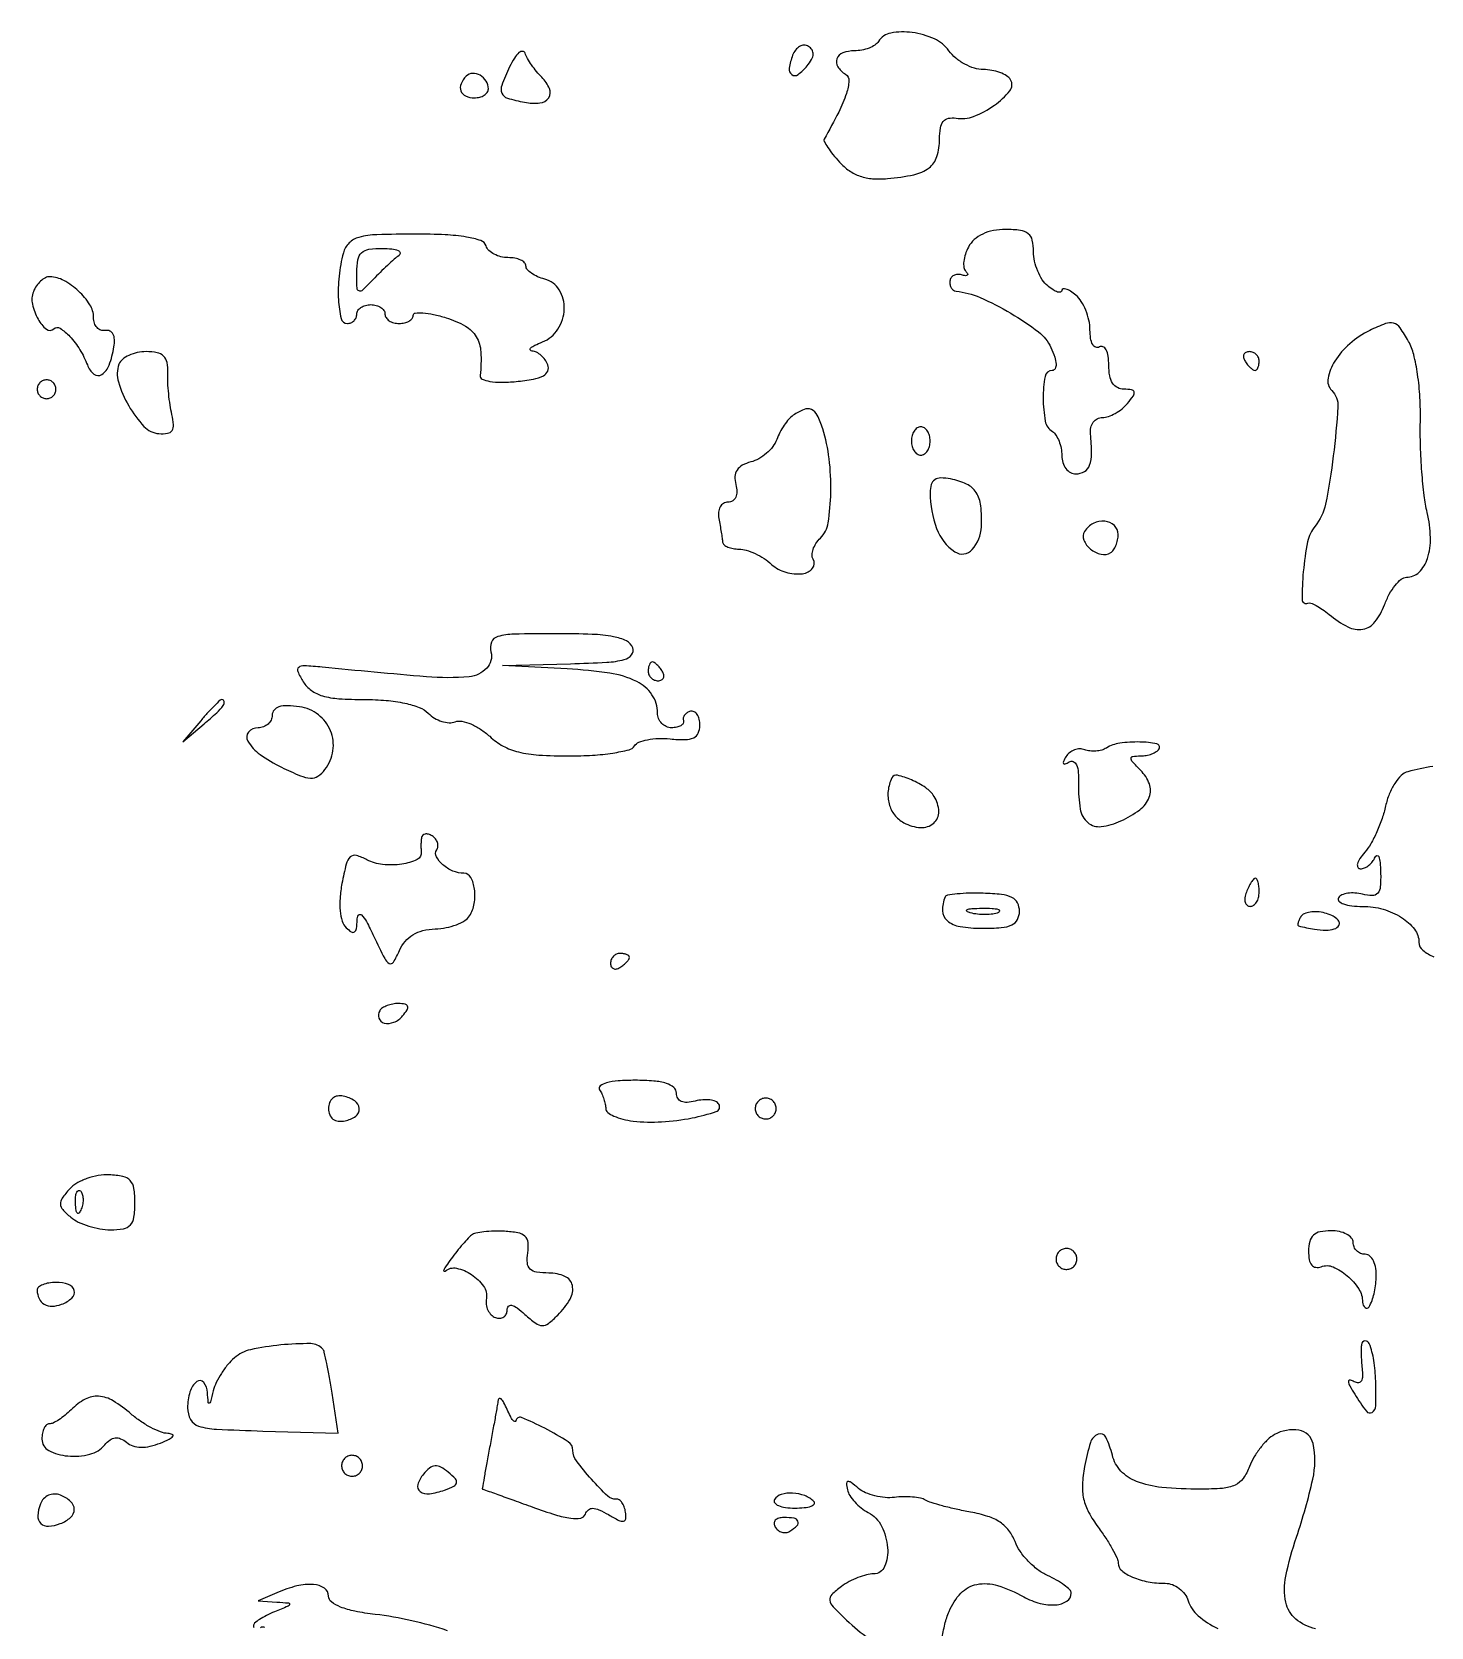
# Model space of a CAD drawing. Extents: x 0 to 5034, y 0 to 2560.
# Drawn here: x 1135.4 to 1284.3, y 746.3 to 916 of the extents above; entities that cross this region are included whole.
import ezdxf

# ---------------------------------------------------------------- set-up
doc = ezdxf.new("R2010")
doc.units = 0

msp = doc.modelspace()

# ---------------------------------------------------------------- linework, layer by layer
for points in [[(1216.369399, 913.520254, 0.051311), (1215.999508, 912.151185, 0.281237), (1216.276275, 911.472022, 0.330472), (1216.944842, 911.473911, 0.059295), (1217.906058, 912.386806, 0.042311), (1218.382325, 913.070928, 0.115204), (1218.552364, 913.632156, 0.161769), (1218.431745, 914.093039, 0.11057), (1218.041495, 914.474354, 0.14583), (1217.591099, 914.596079, 0.123842), (1217.114873, 914.463206, 0.101013), (1216.684072, 914.085468, 0.070914)], [(1225.5, 915, -0.111412), (1225.123976, 914.616444, -0.050262), (1224.49335, 914.29375, -0.046318), (1223.729296, 914.074077, -0.046881), (1222.940983, 914, 0.08998), (1221.712129, 913.777049, 0.215827), (1221.071188, 913.137787, 0.24296), (1221.16812, 912.299417, 0.10676), (1221.996333, 911.502266, -0.277178), (1222.351895, 910.813322, -0.063489), (1222.092311, 909.471875, -0.037741), (1221.265625, 907.480033, -0.011658), (1219.729738, 904.615465, 0.26168), (1219.728811, 904.357361, 0.019082), (1220.111901, 903.727515, 0.022747), (1220.659796, 902.976211, 0.014997), (1221.35333, 902.162068, 0.057436), (1222.385323, 901.256053, 0.068622), (1223.538943, 900.671924, 0.063864), (1224.875143, 900.395317, 0.04154), (1226.453583, 900.405514, 0.02901), (1229.274069, 900.824567, 0.111584), (1230.877029, 901.555351, 0.156059), (1231.716016, 902.752743, 0.075533), (1232, 904.621875, -0.038386), (1232.090215, 905.795249, -0.129899), (1232.395203, 906.493487, -0.179874), (1232.936319, 906.821302, -0.089274), (1233.75, 906.829981, 0.135775), (1235.624922, 907.022816, 0.060539), (1237.829592, 908.208178, 0.066571), (1239.467379, 909.725381, 0.321493), (1239.549392, 910.920083, 0.116161), (1239.13541, 911.334511, 0.049234), (1238.425832, 911.682774, 0.045144), (1237.56055, 911.920057, 0.044384), (1236.661742, 912, -0.076332), (1235.705981, 912.146765, -0.048833), (1234.670263, 912.5875, -0.047965), (1233.715578, 913.23472, -0.063749), (1233, 914, 0.130915), (1231.448054, 915.270278, 0.073387), (1229.088705, 915.946326, 0.078359), (1226.807257, 915.891912, 0.212353)], [(1186.260484, 912.290161, 0.01726), (1185.420777, 910.324909, 0.194344), (1185.432933, 909.493503, 0.225525), (1186.016516, 908.972666, 0.023696), (1187.843665, 908.530107, 0.071528), (1189.485291, 908.45217, 0.221854), (1190.417018, 909.000602, 0.262157), (1190.504654, 909.978534, 0.090747), (1189.669906, 911.187237, -0.025107), (1189.123511, 911.791444, -0.020181), (1188.596896, 912.491939, -0.020624), (1188.162404, 913.180308, -0.04801), (1187.910714, 913.735168, 0.306036), (1187.641362, 913.938626, 0.19547), (1187.256539, 913.805472, 0.074931), (1186.765568, 913.224957, 0.02854)], [(1181.63948, 911.306147, 0.094876), (1181.086489, 910.491235, 0.1934), (1181.067517, 909.730754, 0.202875), (1181.575357, 909.193711, 0.103624), (1182.5, 909, 0.06085), (1183.073598, 909.070066, 0.079459), (1183.559375, 909.276414, 0.097386), (1183.8846, 909.582093, 0.156819), (1184, 909.940983, 0.139398), (1183.764316, 910.769921, 0.123736), (1183.119339, 911.396031, 0.139481), (1182.316568, 911.598585, 0.191124)], [(1168.569626, 892.5, 0.04014), (1168.108533, 890.030004, 0.040431), (1168.049639, 887.524098, 0.042085), (1168.333449, 885.530924, 0.34959), (1169, 885, 0.099038), (1169.381638, 885.076342, 0.097945), (1169.70625, 885.29375, 0.097945), (1169.923658, 885.618362, 0.099038), (1170, 886, -0.148195), (1170.115568, 886.381354, -0.098894), (1170.440625, 886.70625, -0.082425), (1170.926543, 886.925306, -0.064853), (1171.5, 887, -0.064853), (1172.073457, 886.925306, -0.082425), (1172.559375, 886.70625, -0.098894), (1172.884432, 886.381354, -0.148195), (1173, 886, 0.148195), (1173.115568, 885.618646, 0.098894), (1173.440625, 885.29375, 0.082425), (1173.926543, 885.074694, 0.064853), (1174.5, 885, 0.054767), (1175.073818, 885.063042, 0.074412), (1175.559375, 885.24992, 0.093962), (1175.885152, 885.526174, 0.171683), (1176, 885.850792, -0.378394), (1176.227383, 886.10823, -0.048444), (1177.028125, 886.129866, -0.037462), (1178.157634, 885.965292, -0.020944), (1179.5, 885.606102, -0.052324), (1181.549952, 884.720268, -0.131832), (1182.702807, 883.592056, -0.120699), (1183.193603, 881.96997, -0.04032), (1183.126155, 879.474306, 0.322734), (1183.345737, 879.087887, 0.065196), (1184.145747, 878.840872, 0.044377), (1185.372031, 878.741847, 0.021743), (1186.938513, 878.822746, 0.018772), (1188.789886, 879.069721, 0.078389), (1189.851845, 879.429458, 0.175286), (1190.314832, 879.935828, 0.192329), (1190.323851, 880.59844, 0.063625), (1190.033046, 881.139098, 0.058405), (1189.60825, 881.606911, 0.06225), (1189.120102, 881.93555, 0.103568), (1188.643011, 882.063386, -0.26743), (1188.459762, 882.18293, -0.343233), (1188.496697, 882.373817, -0.066201), (1188.954125, 882.677574, -0.01795), (1189.75, 883.031162, 0.155164), (1191.397188, 884.390812, 0.134668), (1192.072262, 886.534078, 0.148337), (1191.536312, 888.572435, 0.193196), (1190, 889.710251, -0.038887), (1189.234516, 889.975456, -0.050447), (1188.5875, 890.339118, -0.059916), (1188.141258, 890.740524, -0.181596), (1188, 891.116631, 0.203935), (1187.85632, 891.454251, 0.08375), (1187.436979, 891.74051, 0.063946), (1186.817038, 891.935106, 0.044138), (1186.083333, 892, -0.060762), (1185.319305, 892.093193, -0.062282), (1184.606876, 892.367188, -0.068843), (1184.050711, 892.771867, -0.120968), (1183.748586, 893.25, 0.234678), (1183.186643, 893.813764, 0.040383), (1181.678269, 894.191341, 0.029992), (1179.41752, 894.428667, 0.011157), (1176.221224, 894.5, 0.007652), (1172.14885, 894.437671, 0.056323), (1170.226361, 894.160599, 0.134186), (1169.179899, 893.558037, 0.12992)], [(1235.070368, 893.131483, 0.042832), (1234.740512, 892.363714, 0.052604), (1234.574095, 891.601865, 0.06165), (1234.582617, 890.956113, 0.163704), (1234.785184, 890.54815, -0.065108), (1234.977884, 890.297469, -0.358355), (1234.95221, 890.141227, -0.217453), (1234.75213, 890.081194, -0.036361), (1234.35, 890.166667, 0.08388), (1233.903283, 890.218156, 0.109774), (1233.508437, 890.108333, 0.122884), (1233.22784, 889.854939, 0.123646), (1233.1, 889.5, 0.073384), (1233.118168, 889.112388, 0.088037), (1233.249688, 888.772255, 0.100835), (1233.471704, 888.531812, 0.13251), (1233.75, 888.426824, -0.079031), (1236.304607, 887.760919, -0.030569), (1239.570071, 886.086336, -0.028956), (1242.526094, 884.094831, -0.123754), (1243.842761, 882.445757, -0.025653), (1244.244749, 881.428193, -0.067469), (1244.39274, 880.659529, -0.135667), (1244.290215, 880.188277, -0.278613), (1243.978561, 880, 0.36373), (1243.222355, 879.366015, 0.0447), (1243.022506, 877.049054, 0.043423), (1243.242444, 874.614353, 0.213231), (1244, 873.5, -0.111412), (1244.383556, 873.123976, -0.050262), (1244.70625, 872.49335, -0.046318), (1244.925923, 871.729296, -0.046881), (1245, 870.940983, 0.075715), (1245.112945, 870.199409, 0.089148), (1245.440625, 869.570164, 0.100726), (1245.92796, 869.149516, 0.128528), (1246.5, 869, 0.134207), (1247.413479, 869.249689, 0.17345), (1247.965255, 869.913254, 0.091534), (1248.174546, 871.150047, 0.021615), (1248.052296, 873.25, -0.081472), (1248.093259, 873.918365, -0.10062), (1248.349696, 874.485937, -0.112628), (1248.779553, 874.864139, -0.124957), (1249.314697, 875, 0.083686), (1249.956665, 875.108205, 0.043892), (1250.697675, 875.440625, 0.04205), (1251.417252, 875.926046, 0.05018), (1252, 876.5, 0.020633), (1252.618371, 877.310961, 0.217533), (1252.691858, 877.71069, 0.304492), (1252.434686, 877.942264, 0.035496), (1251.622445, 878, -0.120831), (1250.922722, 878.171601, -0.131946), (1250.408503, 878.644315, -0.097432), (1250.099007, 879.440369, -0.044167), (1250, 880.559017, 0.035659), (1249.931329, 881.520664, 0.083483), (1249.712684, 882.205217, 0.1651), (1249.384801, 882.521766, 0.253782), (1249, 882.5, -0.242387), (1248.617222, 882.470093, -0.169189), (1248.289191, 882.76533, -0.087713), (1248.069426, 883.411606, -0.038219), (1248, 884.318538, 0.05389), (1247.889283, 885.342807, 0.042916), (1247.559375, 886.405054, 0.044343), (1247.074743, 887.346176, 0.078638), (1246.5, 888, 0.027963), (1245.92363, 888.426283, 0.064878), (1245.440625, 888.660392, 0.144806), (1245.132287, 888.670922, 0.341777), (1245, 888.5, -0.341777), (1244.867713, 888.329078, -0.144806), (1244.559375, 888.339608, -0.064878), (1244.07637, 888.573717, -0.027963), (1243.5, 889, -0.077115), (1242.925329, 889.649764, -0.044437), (1242.440625, 890.57761, -0.043151), (1242.110678, 891.620767, -0.055078), (1242, 892.622445, 0.053589), (1241.867334, 893.856706, 0.171846), (1241.438249, 894.549519, 0.138971), (1240.601306, 894.903116, 0.030902), (1239.035184, 895, 0.046934), (1237.721786, 894.876442, 0.063286), (1236.587598, 894.50812, 0.071438), (1235.689572, 893.915855, 0.088663)], [(1174.490996, 892.234687, 0.022808), (1173.987166, 891.831439, 0.007076), (1173.266969, 891.18077, 0.007059), (1172.48156, 890.429791, 0.007716), (1171.740996, 889.678571, -0.009275), (1170.606952, 888.535361, -0.303221), (1170.24218, 888.468209, -0.29003), (1170.028756, 888.78053, -0.008724), (1170, 890.428571, -0.043189), (1170.116931, 891.779759, -0.163759), (1170.515872, 892.514753, -0.153324), (1171.296405, 892.886604, -0.036487), (1172.75, 892.984687, -0.025057), (1173.741851, 892.929411, -0.075389), (1174.395793, 892.758058, -0.245095), (1174.597646, 892.510132, -0.294074)], [(1135.589736, 888.373252, 0.146581), (1135.489731, 887.048019, 0.071992), (1136.090399, 885.449808, 0.097203), (1136.980233, 884.386987, 0.383658), (1137.761548, 884.428215, -0.354698), (1138.426311, 884.497392, -0.060951), (1139.469049, 883.619516, -0.049879), (1140.541523, 882.207572, -0.046924), (1141.338736, 880.582783, 0.131628), (1142.042742, 879.605191, 0.331597), (1142.869067, 879.568349, 0.157151), (1143.658786, 880.579141, 0.046586), (1144.166426, 882.5, 0.050359), (1144.217929, 883.295765, 0.112066), (1144.06318, 883.879351, 0.168736), (1143.725007, 884.196972, 0.155521), (1143.25, 884.25, -0.134779), (1142.774072, 884.283631, -0.125605), (1142.367188, 884.555116, -0.106688), (1142.094128, 885.032099, -0.076992), (1142, 885.639757, 0.143502), (1141.604629, 886.988964, 0.062664), (1140.3983, 888.434959, 0.06185), (1138.837031, 889.565682, 0.119424), (1137.356989, 889.968197, 0.124372), (1136.873523, 889.860259, 0.066865), (1136.366366, 889.5128, 0.060073), (1135.913546, 888.992957, 0.057611)], [(1277.758044, 884.251126, 0.064797), (1275.638762, 882.83929, 0.072424), (1274.041916, 880.978157, 0.094083), (1273.325606, 879.168537, 0.248614), (1273.722088, 877.877912, -0.214976), (1274.373927, 876.156042, -0.015273), (1273.89022, 870.922177, -0.018827), (1273.056286, 865.766118, -0.124316), (1271.940116, 863.427844, 0.124812), (1271.158538, 861.786381, 0.025835), (1270.694601, 858.595534, 0.025203), (1270.56892, 855.628333, 0.551578), (1271.179639, 855.25, -0.208796), (1271.481169, 855.262612, -0.029756), (1272.057332, 854.998813, -0.029686), (1272.737747, 854.583315, -0.021292), (1273.447187, 854.043831, 0.054533), (1275.442436, 852.725838, 0.163357), (1277.036976, 852.483287, 0.186868), (1278.316927, 853.254659, 0.074645), (1279.333188, 855.07176, -0.034385), (1279.846786, 856.192616, -0.043785), (1280.475425, 857.139829, -0.050036), (1281.120297, 857.800324, -0.176132), (1281.669548, 858, 0.196735), (1283.004493, 858.54641, 0.121536), (1283.9064, 860.011224, 0.084799), (1284.221532, 862.234337, 0.050955), (1283.874628, 864.88365, -0.028283), (1283.55461, 866.688653, -0.011001), (1283.309147, 869.213391, -0.010849), (1283.162542, 871.965503, -0.013228), (1283.149473, 874.544917, 0.01963), (1283.103281, 877.129954, 0.022297), (1282.851708, 879.594911, 0.023874), (1282.438642, 881.696979, 0.066174), (1281.889391, 883.096753, 0.027154), (1280.98857, 884.532388, 0.172598), (1280.295807, 885.021019, 0.161157), (1279.423619, 884.979911, 0.022902)], [(1144.700517, 880.661943, 0.16679), (1144.633017, 878.780944, 0.057013), (1145.732585, 876.241138, 0.057168), (1147.356887, 874.044371, 0.188359), (1148.952258, 873.278549, 0.057795), (1149.86763, 873.315436, 0.207782), (1150.35023, 873.621692, 0.17175), (1150.509639, 874.232192, 0.037861), (1150.333991, 875.317453, -0.021501), (1150.138676, 876.316065, -0.012759), (1149.987865, 877.519814, -0.012757), (1149.898602, 878.730337, -0.0214), (1149.893197, 879.75, 0.055147), (1149.813168, 880.849061, 0.154449), (1149.454425, 881.522694, 0.146714), (1148.759281, 881.8878, 0.048105), (1147.595787, 882, 0.052211), (1146.646669, 881.900619, 0.056123), (1145.762805, 881.606946, 0.063071), (1145.071144, 881.174379, 0.130616)], [(1264.5, 881, 0.029505), (1264.768994, 880.617226, 0.035638), (1265.066025, 880.29375, 0.038439), (1265.34829, 880.065539, 0.151918), (1265.559017, 880, 0.210953), (1265.727648, 880.07446, 0.081139), (1265.870461, 880.29375, 0.061769), (1265.967655, 880.617151, 0.042167), (1266, 881, 0.105053), (1265.918938, 881.381556, 0.099167), (1265.688914, 881.70625, 0.09642), (1265.345238, 881.923877, 0.093332), (1264.940983, 882, 0.108972), (1264.586039, 881.921712, 0.182303), (1264.3746, 881.70625, 0.161196), (1264.343488, 881.3821, 0.082592)], [(1136, 878, 0.099038), (1136.076342, 877.618362, 0.097945), (1136.29375, 877.29375, 0.097945), (1136.618362, 877.076342, 0.099038), (1137, 877, 0.099038), (1137.381638, 877.076342, 0.097945), (1137.70625, 877.29375, 0.097945), (1137.923658, 877.618362, 0.099038), (1138, 878, 0.099038), (1137.923658, 878.381638, 0.097945), (1137.70625, 878.70625, 0.097945), (1137.381638, 878.923658, 0.099038), (1137, 879, 0.099038), (1136.618362, 878.923658, 0.097945), (1136.29375, 878.70625, 0.097945), (1136.076342, 878.381638, 0.099038)], [(1216.427058, 875.234687, 0.064822), (1215.967062, 874.823132, 0.028518), (1215.468925, 874.173863, 0.027635), (1215.011977, 873.415279, 0.033206), (1214.672012, 872.655061, -0.076199), (1214.258348, 871.908948, -0.049751), (1213.580576, 871.192632, -0.048995), (1212.758911, 870.611346, -0.065598), (1211.914335, 870.267347, 0.059682), (1211.012723, 869.912448, 0.123838), (1210.458307, 869.405559, 0.134414), (1210.236139, 868.727214, 0.076412), (1210.325762, 867.862286, -0.056652), (1210.434718, 867.103376, -0.112743), (1210.317618, 866.510887, -0.15229), (1209.990004, 866.138799, -0.137511), (1209.494864, 866, 0.142003), (1209.019548, 865.86223, 0.124338), (1208.662507, 865.485937, 0.102804), (1208.482803, 864.918806, 0.072907), (1208.511973, 864.25, -0.003281), (1208.645835, 863.525, -0.003219), (1208.771045, 862.79375, -0.003168), (1208.872658, 862.151063, -0.012203), (1208.923489, 861.75, 0.194679), (1209.07526, 861.462844, 0.073804), (1209.468457, 861.220312, 0.058756), (1210.025942, 861.055179, 0.042676), (1210.671259, 861, -0.074444), (1211.439855, 860.884927, -0.03518), (1212.377838, 860.523749, -0.033877), (1213.325276, 859.999229, -0.040577), (1214.134014, 859.378719, 0.11282), (1215.639187, 858.535057, 0.101932), (1217.420308, 858.38684, 0.188782), (1218.482107, 858.957715, 0.325265), (1218.554191, 859.912317, -0.148349), (1218.434061, 860.365677, -0.072636), (1218.542397, 860.959204, -0.062161), (1218.849427, 861.595256, -0.052928), (1219.31808, 862.175223, 0.158824), (1220.144701, 863.801006, 0.033569), (1220.428867, 867.012673, 0.034986), (1220.253012, 870.612956, 0.047181), (1219.563805, 873.798968, 0.036345), (1218.991464, 875.231972, 0.173949), (1218.371612, 875.837486, 0.206894), (1217.578691, 875.854311, 0.05345)], [(1229, 872.5, 0.064853), (1229.074694, 871.926543, 0.082425), (1229.29375, 871.440625, 0.098894), (1229.618646, 871.115568, 0.148195), (1230, 871, 0.148195), (1230.381354, 871.115568, 0.098894), (1230.70625, 871.440625, 0.082425), (1230.925306, 871.926543, 0.064853), (1231, 872.5, 0.064853), (1230.925306, 873.073457, 0.082425), (1230.70625, 873.559375, 0.098894), (1230.381354, 873.884432, 0.148195), (1230, 874, 0.148195), (1229.618646, 873.884432, 0.098894), (1229.29375, 873.559375, 0.082425), (1229.074694, 873.073457, 0.064853)], [(1231, 867.007682, 0.088224), (1231.679554, 863.186372, 0.158978), (1233.628908, 860.712181, 0.374621), (1235.471142, 860.9506, 0.172035), (1236.451015, 863.37232, 0.037375), (1236.381731, 865.608926, 0.116942), (1235.885363, 867.018816, 0.139946), (1234.871747, 867.910292, 0.063343), (1233.176505, 868.466008, 0.04551), (1232.135872, 868.569679, 0.150794), (1231.484003, 868.374447, 0.178187), (1231.119722, 867.872504, 0.068889)], [(1247.430902, 862.888197, 0.238458), (1247.351261, 861.957912, 0.126473), (1248.054151, 861.002701, 0.116315), (1249.180953, 860.453917, 0.196264), (1250.202254, 860.625, 0.105582), (1250.508057, 860.917963, 0.051353), (1250.765662, 861.396494, 0.047705), (1250.940864, 861.971245, 0.050179), (1251, 862.559017, 0.205232), (1250.595001, 863.504142, 0.168863), (1249.587525, 863.96198, 0.139299), (1248.355668, 863.731646, 0.13979)], [(1184.27286, 850.064583, -0.261189), (1183.820133, 848.329151, -0.180558), (1181.948094, 847.43089, -0.043536), (1177.413068, 847.416836, -0.004099), (1166.315697, 848.441968, 0.01043), (1164.408928, 848.593784, 0.181701), (1163.824453, 848.412415, 0.34967), (1163.71693, 847.968553, 0.030798), (1164.306244, 846.881234, 0.098267), (1165.16446, 845.967638, 0.085017), (1166.350018, 845.39332, 0.054272), (1168.098492, 845.087691, 0.016154), (1170.811975, 845, -0.020434), (1173.141437, 844.904759, -0.032454), (1175.11518, 844.613296, -0.038536), (1176.653631, 844.156665, -0.105346), (1177.600367, 843.54249, 0.061748), (1178.263412, 843.025707, 0.057929), (1179.046665, 842.673114, 0.062195), (1179.82653, 842.528758, 0.106705), (1180.477217, 842.629631, -0.140064), (1181.180128, 842.691711, -0.052213), (1182.137709, 842.401193, -0.046557), (1183.174752, 841.845461, -0.041283), (1184.13684, 841.087141, 0.062412), (1185.567861, 840.053892, 0.065021), (1187.190319, 839.42303, 0.045674), (1189.362178, 839.095457, 0.014605), (1192.629544, 839, 0.01587), (1195.072521, 839.077561, 0.02236), (1197.238659, 839.312833, 0.019591), (1198.961007, 839.647791, 0.19906), (1199.54015, 840.064964, -0.161964), (1200.005795, 840.454064, -0.045143), (1200.930082, 840.724575, -0.040546), (1202.093757, 840.857159, -0.033032), (1203.347573, 840.814964, 0.024293), (1204.93454, 840.733793, 0.107891), (1205.842078, 840.929528, 0.184915), (1206.324419, 841.419329, 0.103142), (1206.498405, 842.25, 0.056349), (1206.425365, 842.901359, 0.091005), (1206.205782, 843.4125, 0.126505), (1205.880045, 843.705099, 0.183303), (1205.5, 843.75, 0.0758), (1205.136763, 843.598012, 0.09521), (1204.867188, 843.353125, 0.109702), (1204.732382, 843.055244, 0.132821), (1204.75, 842.75, -0.210722), (1204.723262, 842.465217, -0.131092), (1204.485938, 842.220312, -0.086375), (1204.056364, 842.054636, -0.048983), (1203.5, 842, -0.103894), (1202.927643, 842.120227, -0.098961), (1202.440625, 842.461607, -0.09673), (1202.114249, 842.971599, -0.094386), (1202, 843.571429, 0.149859), (1201.403373, 845.517356, 0.131517), (1199.792187, 846.914185, 0.076724), (1196.905065, 847.805937, 0.023793), (1192.36985, 848.255718), (1185.5, 848.608279), (1192.718615, 848.80414, 0.006914), (1196.591785, 848.962848, 0.04883), (1198.45206, 849.248501, 0.159672), (1199.24015, 849.749888, 0.26975), (1199.361626, 850.5, 0.190983), (1198.690875, 851.22897, 0.066625), (1197.310931, 851.680902, 0.036807), (1195.036345, 851.931792, 0.00907), (1191.27638, 852, 0.005093), (1186.71926, 851.953581, 0.062393), (1184.999209, 851.702418, 0.235983), (1184.334467, 851.103799, 0.158811)], [(1201, 848, 0.105053), (1201.081062, 847.618444, 0.099167), (1201.311086, 847.29375, 0.09642), (1201.654762, 847.076123, 0.093332), (1202.059017, 847, 0.108972), (1202.413961, 847.078288, 0.182303), (1202.6254, 847.29375, 0.161196), (1202.656512, 847.6179, 0.082592), (1202.5, 848, 0.029505), (1202.231006, 848.382774, 0.035638), (1201.933975, 848.70625, 0.038439), (1201.65171, 848.934461, 0.151918), (1201.440983, 849, 0.210953), (1201.272352, 848.92554, 0.081139), (1201.129539, 848.70625, 0.061769), (1201.032345, 848.382849, 0.042167)], [(1153.404988, 842.75), (1151.5, 840.5), (1153.75, 842.404988, 0.010402), (1155.102181, 843.598996, 0.048385), (1155.795506, 844.373826, 0.197337), (1155.898791, 844.789444, 0.372044), (1155.654988, 845, 0.191119), (1155.44834, 844.918017, 0.007508), (1154.851732, 844.339062, 0.012381), (1154.159969, 843.612165, 0.008332)], [(1161, 843.326807, -0.112289), (1160.88488, 842.820664, -0.10016), (1160.559375, 842.38975, -0.094351), (1160.07275, 842.100652, -0.087199), (1159.5, 842, 0.222699), (1158.485455, 841.524543, 0.317942), (1158.410079, 840.56793, 0.104573), (1159.710638, 839.159016, 0.040851), (1162, 837.801222, 0.013823), (1163.994675, 836.896011, 0.086119), (1165.084114, 836.644873, 0.160262), (1165.866695, 836.855634, 0.084535), (1166.611103, 837.548517, 0.126819), (1167.461383, 839.558093, 0.134112), (1167.208139, 841.682437, 0.134245), (1165.910595, 843.381586, 0.127179), (1163.902381, 844.227635, 0.028828), (1162.607138, 844.342028, 0.083039), (1161.716609, 844.220845, 0.145015), (1161.197947, 843.874345, 0.175212)], [(1249.745192, 839.84252, -0.071719), (1249.246941, 839.625739, -0.047138), (1248.629753, 839.517898, -0.046677), (1247.994616, 839.527115, -0.064743), (1247.441834, 839.660694, 0.100266), (1246.911273, 839.749881, 0.081413), (1246.344439, 839.637461, 0.079104), (1245.828802, 839.344866, 0.086012), (1245.446642, 838.913665, 0.024731), (1245.175857, 838.422818, 0.254877), (1245.185788, 838.19958, 0.374807), (1245.35844, 838.144273, 0.036611), (1245.77912, 838.363489, -0.237617), (1246.223444, 838.40224, -0.201376), (1246.562947, 838.068378, -0.082291), (1246.754743, 837.257008, -0.024089), (1246.780127, 835.971499, 0.049024), (1246.962558, 833.352502, 0.17491), (1247.775494, 831.912144, 0.21325), (1249.195779, 831.487627, 0.074579), (1251.292863, 832.087576, 0.054326), (1253.298185, 833.27894, 0.139736), (1254.30711, 834.610237, 0.184204), (1254.316319, 836.02488, 0.107305), (1253.386082, 837.471061, -0.009801), (1252.508994, 838.383226, -0.185946), (1252.365309, 838.744536, -0.384068), (1252.54896, 838.952839, -0.028712), (1253.369554, 839, 0.04521), (1253.982475, 839.055533, 0.045545), (1254.573856, 839.220312, 0.049594), (1255.05985, 839.462234, 0.114557), (1255.345492, 839.75, 0.523754), (1255.108828, 840.292488, 0.044522), (1253.310299, 840.482949, 0.038352), (1251.167308, 840.3539, 0.104569)], [(1226.923489, 836.661516, 0.082189), (1226.527644, 835.276499, 0.094015), (1226.628125, 833.904494, 0.099827), (1227.210616, 832.727571, 0.105596), (1228.194187, 831.896074, 0.106202), (1229.977177, 831.38378, 0.197874), (1231.379775, 831.852522, 0.228237), (1231.918879, 833.097038, 0.131435), (1231.423685, 834.690096, 0.104652), (1230.5258, 835.613676, 0.044546), (1229.006172, 836.447656, 0.043642), (1227.524337, 836.948051, 0.355661)], [(1176.881579, 830.309017, 0.019733), (1176.84332, 829.949036, 0.013217), (1176.826763, 829.535237, 0.013321), (1176.832027, 829.132865, 0.025432), (1176.861265, 828.81094, -0.329077), (1176.41563, 827.984241, -0.073476), (1174.784395, 827.490563, -0.062401), (1172.75222, 827.444732, -0.097635), (1171.08495, 827.954536, 0.053888), (1169.955285, 828.410625, 0.264339), (1169.311846, 828.252616, 0.143447), (1168.87052, 827.496248, 0.014448), (1168.421873, 825.435239, 0.027907), (1168.218752, 823.877284, 0.042449), (1168.233759, 822.513211, 0.051154), (1168.451958, 821.426012, 0.121876), (1168.874696, 820.725304, 0.048941), (1169.418861, 820.278381, 0.311567), (1169.757538, 820.283216, 0.210199), (1169.969499, 820.638359, 0.026587), (1170.033931, 821.55, -0.143482), (1170.192772, 822.059123, -0.470239), (1170.496328, 822.090882, -0.076997), (1171.023757, 821.385787, -0.011565), (1171.819175, 819.801958, 0.006039), (1172.966417, 817.45322, 0.151076), (1173.458713, 816.941779, 0.406262), (1173.9017, 817.063046, 0.029561), (1174.535243, 818.301958, -0.071561), (1175.139, 819.272545, -0.08238), (1175.96739, 819.980334, -0.076082), (1177.036211, 820.42067, -0.050804), (1178.349691, 820.602286, 0.040087), (1179.498588, 820.736169, 0.041783), (1180.59498, 821.051035, 0.045477), (1181.487622, 821.486715, 0.118618), (1181.991537, 821.986306, 0.096264), (1182.491104, 823.306956, 0.074779), (1182.522537, 824.846131, 0.091034), (1182.128806, 826.073469, 0.271886), (1181.404671, 826.515313, -0.095598), (1180.235025, 826.761609, -0.077522), (1179.14215, 827.436014, -0.095426), (1178.474234, 828.274078, -0.265002), (1178.5, 829, 0.117181), (1178.625047, 829.376993, 0.100558), (1178.577624, 829.793158, 0.092847), (1178.364134, 830.184813, 0.08344), (1178.016312, 830.489919, 0.063542), (1177.618629, 830.670699, 0.114962), (1177.263755, 830.695876, 0.159653), (1177.009193, 830.56505, 0.159864)], [(1264.638374, 824.5, 0.055937), (1264.488865, 823.925634, 0.100118), (1264.516384, 823.440625, 0.147206), (1264.710807, 823.122486, 0.184534), (1265.031385, 823, 0.152681), (1265.400789, 823.115494, 0.098158), (1265.715469, 823.440625, 0.08088), (1265.92777, 823.926468, 0.062722), (1266, 824.5, 0.024748), (1265.971531, 825.074824, 0.039339), (1265.884553, 825.559375, 0.046727), (1265.758929, 825.903916, 0.289661), (1265.606989, 826, 0.222225), (1265.420671, 825.912889, 0.030693), (1265.160341, 825.559375, 0.030395), (1264.887494, 825.074558, 0.02136)], [(1232.58887, 824, 0.110692), (1232.305822, 822.541417, 0.212143), (1232.81118, 821.486912, 0.136967), (1234.177391, 820.854427, 0.040354), (1236.5, 820.666667, 0.018211), (1238.565618, 820.741926, 0.088323), (1239.69793, 821.029877, 0.169102), (1240.284145, 821.587322, 0.119442), (1240.5, 822.47803, 0.119096), (1240.286529, 823.36153, 0.159929), (1239.704614, 823.93659, 0.088495), (1238.598202, 824.26167, 0.020471), (1236.653736, 824.394697, 0.012297), (1235.163938, 824.398836, 0.018748), (1233.873097, 824.322192, 0.013776), (1232.84009, 824.193075, 0.257137)], [(1238.269032, 822.344063, -0.06278), (1237.671085, 822.185595, -0.030339), (1236.880008, 822.127736, -0.029507), (1236.036634, 822.167106, -0.037336), (1235.269032, 822.307009, -0.087174), (1234.883358, 822.48334, -0.597527), (1234.900903, 822.643467, -0.080377), (1235.431793, 822.764444, -0.012823), (1236.5, 822.805051, -0.014395), (1237.580113, 822.787295, -0.052471), (1238.257153, 822.684921, -0.333666), (1238.386009, 822.52287, -0.31318)], [(1270.441979, 821.90612, 0.027067), (1270.249397, 821.553142, 0.048851), (1270.137244, 821.243698, 0.072333), (1270.113387, 821.018777, 0.333982), (1270.190983, 820.923489, 0.018244), (1271.87184, 820.571845, 0.045489), (1273.122054, 820.473084, 0.068008), (1273.995734, 820.603244, 0.185464), (1274.484782, 820.975377, 0.240155), (1274.513173, 821.320032, 0.115361), (1274.248864, 821.691124, 0.074516), (1273.715717, 822.035443, 0.04225), (1272.989749, 822.29243, 0.046475), (1272.187826, 822.424227, 0.055179), (1271.421392, 822.393373, 0.064228), (1270.800598, 822.215694, 0.15374)], [(1197, 816.940983, 0.108972), (1197.078288, 816.586039, 0.182303), (1197.29375, 816.3746, 0.161196), (1197.6179, 816.343488, 0.082592), (1198, 816.5, 0.029505), (1198.382774, 816.768994, 0.035638), (1198.70625, 817.066025, 0.038439), (1198.934461, 817.34829, 0.151918), (1199, 817.559017, 0.210953), (1198.92554, 817.727648, 0.081139), (1198.70625, 817.870461, 0.061769), (1198.382849, 817.967655, 0.042167), (1198, 818, 0.105053), (1197.618444, 817.918938, 0.099167), (1197.29375, 817.688914, 0.09642), (1197.076123, 817.345238, 0.093332)], [(1172.439699, 811.902432, 0.224307), (1172.34949, 811.10226, 0.259634), (1172.912648, 810.594515, 0.153551), (1173.957775, 810.677327, 0.124203), (1174.870817, 811.344344, 0.031082), (1175.350581, 812.001551, 0.224487), (1175.398805, 812.379874, 0.276877), (1175.139755, 812.60512, 0.043901), (1174.440135, 812.666667, 0.045576), (1173.820558, 812.610073, 0.045718), (1173.222161, 812.442173, 0.049747), (1172.729936, 812.195636, 0.113856)], [(1195.830179, 803.5, -0.037074), (1196.076108, 803.044025, -0.026067), (1196.286109, 802.5, -0.026424), (1196.433057, 801.955147, -0.04886), (1196.484687, 801.5, 0.22933), (1196.68974, 801.092472, 0.056637), (1197.349707, 800.696324, 0.046501), (1198.293159, 800.368399, 0.032016), (1199.407934, 800.168338, 0.042905), (1202.427659, 800.084347, 0.033939), (1205.670018, 800.494407, 0.033441), (1208.248367, 801.181711, 0.482132), (1208.526794, 801.956646, 0.160916), (1208.180501, 802.247217, 0.062107), (1207.566132, 802.407351, 0.053107), (1206.802953, 802.426286, 0.043645), (1205.999004, 802.289489, -0.048108), (1205.145928, 802.152138, -0.116257), (1204.520053, 802.258272, -0.165873), (1204.141141, 802.596146, -0.12917), (1204, 803.133369, 0.218568), (1203.720105, 803.743074, 0.102659), (1202.944276, 804.17243, 0.05683), (1201.607974, 804.42572, 0.018448), (1199.595492, 804.5, 0.017476), (1197.805769, 804.437427, 0.047459), (1196.5552, 804.229521, 0.099741), (1195.900998, 803.906687, 0.388524)], [(1167, 801.5, 0.090288), (1167.120561, 800.837793, 0.143006), (1167.464524, 800.379901, 0.134068), (1168.019642, 800.160813, 0.075042), (1168.75, 800.190371, 0.110048), (1169.882382, 800.681821, 0.259838), (1170.256394, 801.489471, 0.231347), (1169.774796, 802.312476, 0.095633), (1168.552821, 802.823324, 0.097115), (1167.936825, 802.830508, 0.131707), (1167.436667, 802.592675, 0.128059), (1167.113232, 802.130198, 0.089125)], [(1212.552786, 802.08541, 0.099038), (1212.401684, 801.679226, 0.097945), (1212.417584, 801.244476, 0.097945), (1212.597789, 800.848514, 0.099038), (1212.91459, 800.552786, 0.099038), (1213.320774, 800.401684, 0.097945), (1213.755524, 800.417584, 0.097945), (1214.151486, 800.597789, 0.099038), (1214.447214, 800.91459, 0.099038), (1214.598316, 801.320774, 0.097945), (1214.582416, 801.755524, 0.097945), (1214.402211, 802.151486, 0.099038), (1214.08541, 802.447214, 0.099038), (1213.679226, 802.598316, 0.097945), (1213.244476, 802.582416, 0.097945), (1212.848514, 802.402211, 0.099038)], [(1139.434973, 792.928146, 0.028848), (1138.653381, 791.957427, 0.167752), (1138.469636, 791.336694, 0.177229), (1138.712761, 790.754239, 0.032969), (1139.56822, 789.943382, 0.062625), (1140.376115, 789.428236, 0.033692), (1141.477085, 788.994619, 0.032957), (1142.6768, 788.698552, 0.044043), (1143.793448, 788.6, 0.042529), (1145.180599, 788.718203, 0.16717), (1145.922539, 789.124772, 0.152228), (1146.296923, 789.928147, 0.033501), (1146.4, 791.464828, 0.035482), (1146.290538, 793.005377, 0.15133), (1145.900444, 793.829171, 0.157833), (1145.12368, 794.268858, 0.039584), (1143.660202, 794.449591, 0.05437), (1142.502147, 794.374345, 0.043055), (1141.288874, 794.052141, 0.044435), (1140.203073, 793.548319, 0.078153)], [(1140.683114, 790.8125, -0.054073), (1140.461564, 790.395823, -0.470617), (1140.279315, 790.37858, -0.168741), (1140.137993, 790.670344, -0.018894), (1140.078947, 791.416667, -0.028489), (1140.089945, 792.112848, -0.077125), (1140.200665, 792.592839, -0.208169), (1140.385309, 792.77538, -0.296942), (1140.604167, 792.729167, -0.126455), (1140.797407, 792.402231, -0.060344), (1140.876576, 791.916927, -0.05415), (1140.839148, 791.359369, -0.051402)], [(1182.210721, 788.034741, 0.04446), (1181.845683, 787.705494, 0.009563), (1181.277833, 787.06958, 0.009914), (1180.64676, 786.304894, 0.009317), (1180.032968, 785.5, 0.009232), (1179.518657, 784.770992, 0.036864), (1179.246127, 784.297477, 0.422092), (1179.28305, 784.196409, 0.288044), (1179.414451, 784.214816, -0.231591), (1180.617895, 784.515611, -0.094793), (1182.211226, 783.843367, -0.091313), (1183.488335, 782.604021, -0.200963), (1183.781844, 781.301518, 0.07702), (1183.768189, 780.659576, 0.078243), (1183.949979, 780.047342, 0.084294), (1184.294058, 779.558167, 0.113797), (1184.75, 779.27041, 0.093556), (1185.226947, 779.198422, 0.134109), (1185.632812, 779.325481, 0.141814), (1185.902718, 779.633822, 0.109757), (1186, 780.071654, -0.178144), (1186.14425, 780.463675, -0.284172), (1186.473471, 780.569813, -0.101164), (1187.044677, 780.29844, -0.022604), (1187.881146, 779.607562, 0.022924), (1189.033966, 778.656631, 0.156257), (1189.721786, 778.418052, 0.174046), (1190.380769, 778.636996, 0.030006), (1191.381146, 779.524003, 0.064289), (1192.696899, 781.229883, 0.186222), (1192.930892, 782.676446, 0.243268), (1192.136983, 783.64798, 0.102458), (1190.437142, 784, -0.036079), (1189.135563, 784.094041, -0.15609), (1188.447816, 784.429603, -0.185271), (1188.149032, 785.062954, -0.054714), (1188.187142, 786.154048, 0.059819), (1188.214376, 787.254745, 0.184781), (1187.889591, 787.909959, 0.143668), (1187.142818, 788.27974, 0.031904), (1185.710721, 788.438789, 0.018599), (1184.59074, 788.449572, 0.021845), (1183.532018, 788.374011, 0.02141), (1182.654554, 788.234435, 0.111578)], [(1271.25, 786.329352, 0.044804), (1271.331568, 785.420898, 0.12706), (1271.595769, 784.847634, 0.191628), (1272.026484, 784.608117, 0.124449), (1272.599301, 784.676479, -0.194776), (1273.862927, 784.653316, -0.076529), (1275.37001, 783.717194, -0.073569), (1276.587856, 782.315524, -0.143081), (1277, 780.904762, 0.219258), (1277.26756, 780.323945, 0.473187), (1277.687296, 780.39881, 0.071194), (1278.223756, 781.789329, 0.045609), (1278.456921, 783.507233, 0.04694), (1278.407982, 784.483959, 0.074196), (1278.167037, 785.285541, 0.100381), (1277.774993, 785.811867, 0.184682), (1277.283022, 786, -0.096406), (1276.793321, 786.095306, -0.097287), (1276.376888, 786.367188, -0.09854), (1276.09807, 786.773, -0.101735), (1276, 787.25, 0.183106), (1275.819198, 787.727156, 0.090728), (1275.302344, 788.132812, 0.07062), (1274.533783, 788.407686, 0.050659), (1273.625, 788.5, 0.050221), (1272.489321, 788.385641, 0.135764), (1271.773536, 788.021511, 0.146545), (1271.378866, 787.362061, 0.062151)], [(1244.552786, 786.08541, 0.099038), (1244.401684, 785.679226, 0.097945), (1244.417584, 785.244476, 0.097945), (1244.597789, 784.848514, 0.099038), (1244.91459, 784.552786, 0.099038), (1245.320774, 784.401684, 0.097945), (1245.755524, 784.417584, 0.097945), (1246.151486, 784.597789, 0.099038), (1246.447214, 784.91459, 0.099038), (1246.598316, 785.320774, 0.097945), (1246.582416, 785.755524, 0.097945), (1246.402211, 786.151486, 0.099038), (1246.08541, 786.447214, 0.099038), (1245.679226, 786.598316, 0.097945), (1245.244476, 786.582416, 0.097945), (1244.848514, 786.402211, 0.099038)], [(1136, 782.166667, 0.110173), (1136.198496, 781.276768, 0.153921), (1136.747118, 780.681173, 0.139064), (1137.58597, 780.471772, 0.083866), (1138.597766, 780.67589, 0.089945), (1139.698443, 781.344399, 0.281425), (1139.941332, 782.138258, 0.254562), (1139.341089, 782.782212, 0.08067), (1138, 783, 0.039769), (1137.23419, 782.938993, 0.059018), (1136.5875, 782.755208, 0.07762), (1136.147449, 782.48558, 0.219986)], [(1156.982201, 774.98566, 0.042287), (1156.27726, 774.260795, 0.029036), (1155.602276, 773.332869, 0.029352), (1155.053105, 772.355998, 0.051419), (1154.734709, 771.48566, -0.00299), (1154.424112, 770.288946, -0.264088), (1154.299467, 770.162012, -0.473042), (1154.194307, 770.234823, -0.004366), (1154.116001, 771.309017, 0.151328), (1153.712894, 772.365794, 0.413655), (1152.996371, 772.453328, 0.155245), (1152.250766, 771.363209, 0.073093), (1152, 769.656985, 0.127565), (1152.321741, 768.41642, 0.193808), (1153.176644, 767.724517, 0.06204), (1155.057854, 767.394583, 0.005171), (1160.01447, 767.199414), (1168.02894, 766.966825), (1167.375312, 771.233412, 0.006014), (1167.099925, 772.897068, 0.008619), (1166.812764, 774.364011, 0.005208), (1166.538744, 775.583873, 0.120331), (1166.378119, 775.89939, 0.216733), (1165.097999, 776.491963, 0.025909), (1161.902683, 776.347641, 0.029325), (1158.696832, 775.844823, 0.125807)], [(1276.884846, 776.416667, 0.029441), (1276.853332, 775.940629, 0.009137), (1276.861249, 775.223098, 0.009101), (1276.899441, 774.419772, 0.009901), (1276.966222, 773.640689, -0.04242), (1276.981666, 772.888214, -0.15949), (1276.808583, 772.455606, -0.257464), (1276.477294, 772.327145, -0.105262), (1276.007552, 772.495332, 0.11327), (1275.635757, 772.62185, 0.479106), (1275.493306, 772.477745, 0.096917), (1275.647161, 771.99275, 0.014458), (1276.166722, 771.104643, 0.020646), (1277.401331, 769.298213, 0.391869), (1278.018582, 769.183964, 0.251118), (1278.407129, 769.870832, 0.012834), (1278.39939, 772.516679, 0.032087), (1278.195572, 774.708006, 0.053432), (1277.712939, 776.495918, 0.334281), (1277.258682, 776.777667, 0.352554)], [(1139.607143, 769.464286, -0.024515), (1138.96154, 768.879065, -0.028431), (1138.291741, 768.390179, -0.029311), (1137.687155, 768.04797, -0.126132), (1137.285714, 767.964286, 0.205003), (1136.985718, 767.851715, 0.089614), (1136.730804, 767.501109, 0.067186), (1136.557704, 766.971215, 0.045424), (1136.5, 766.337361, 0.279698), (1137.228352, 765.137185, 0.097522), (1139.249217, 764.544126, 0.084324), (1141.597927, 764.725866, 0.159481), (1143.18829, 765.726875, -0.062061), (1143.749221, 766.253759, -0.129229), (1144.303781, 766.470841, -0.134), (1144.87963, 766.383613, -0.069104), (1145.503772, 765.99687, 0.094265), (1146.191601, 765.616854, 0.074097), (1147.032734, 765.473461, 0.061907), (1148.015084, 765.574732, 0.038596), (1149.121093, 765.921152, 0.016075), (1150.054631, 766.330052, 0.117949), (1150.431008, 766.634287, 0.500588), (1150.374, 766.838641, 0.082899), (1149.90301, 766.936614, -0.082826), (1149.131346, 767.097014, -0.029033), (1148.097742, 767.56888, -0.027891), (1147.000203, 768.229889, -0.029158), (1146, 769, 0.041216), (1144.085168, 770.402193, 0.119864), (1142.534701, 770.900711, 0.14454), (1141.107508, 770.589655, 0.071047)], [(1185.026734, 770.5, -0.014082), (1184.939627, 769.888563, -0.00169), (1184.704823, 768.545313, -0.002012), (1184.413873, 766.950559, -0.001653), (1184.090723, 765.25, 0.00276), (1183.784769, 763.620256, 0.004642), (1183.548203, 762.248438, 0.000882), (1183.355238, 761.05057, 0.461271), (1183.398391, 761, -0.085667), (1183.498962, 760.982641, -0.000174), (1185.013838, 760.443052, -0.001219), (1186.717464, 759.830876, -0.000755), (1188.715452, 759.104006, 0.012518), (1191.140147, 758.285952, 0.04186), (1192.777945, 757.925406, 0.074985), (1193.826301, 757.94289, 0.269952), (1194.320682, 758.354006, -0.126891), (1194.638116, 758.81582, -0.186512), (1195.096114, 758.981646, -0.102699), (1195.767154, 758.827298, -0.025398), (1196.773303, 758.301506, 0.014892), (1197.876978, 757.694908, 0.157338), (1198.37803, 757.613715, 0.347064), (1198.61362, 757.865989, 0.057269), (1198.591284, 758.579, 0.049452), (1198.452058, 759.136918, 0.068361), (1198.21414, 759.594045, 0.087311), (1197.919408, 759.885741, 0.183921), (1197.611592, 759.961808, -0.225109), (1196.702261, 760.26449, -0.01946), (1194.95862, 762.070903, -0.021676), (1193.370632, 764.012855, -0.161921), (1193, 765.12733, 0.257381), (1192.487448, 766.057078, 0.021175), (1189.999505, 767.484224, 0.02287), (1187.514983, 768.631876, 0.504016), (1186.929715, 768.27568, -0.456197), (1186.815386, 768.193291, -0.174173), (1186.627618, 768.315356, -0.045199), (1186.335865, 768.781605, -0.015737), (1186, 769.5, 0.020941), (1185.660826, 770.206227, 0.070678), (1185.359589, 770.61875, 0.294513), (1185.157332, 770.665279, 0.285048)], [(1168.552786, 764.08541, 0.099038), (1168.401684, 763.679226, 0.097945), (1168.417584, 763.244476, 0.097945), (1168.597789, 762.848514, 0.099038), (1168.91459, 762.552786, 0.099038), (1169.320774, 762.401684, 0.097945), (1169.755524, 762.417584, 0.097945), (1170.151486, 762.597789, 0.099038), (1170.447214, 762.91459, 0.099038), (1170.598316, 763.320774, 0.097945), (1170.582416, 763.755524, 0.097945), (1170.402211, 764.151486, 0.099038), (1170.08541, 764.447214, 0.099038), (1169.679226, 764.598316, 0.097945), (1169.244476, 764.582416, 0.097945), (1168.848514, 764.402211, 0.099038)], [(1177.08412, 762.601359, 0.097808), (1176.490843, 761.509481, 0.318987), (1176.731717, 760.76985, 0.197219), (1177.725259, 760.517264, 0.05216), (1179.34695, 760.922226, 0.024477), (1180.338577, 761.339003, 0.235174), (1180.611876, 761.689681, 0.247557), (1180.489642, 762.106443, 0.026862), (1179.729629, 762.809425, 0.045242), (1178.936486, 763.354728, 0.148673), (1178.322726, 763.48985, 0.152611), (1177.747558, 763.259204, 0.048491)], [(1136.338607, 759.440013, 0.076522), (1136.067507, 758.190548, 0.216242), (1136.378824, 757.375865, 0.214489), (1137.199704, 757.069425, 0.075422), (1138.456872, 757.345077, 0.089288), (1139.557855, 758.011808, 0.214827), (1139.942142, 758.860994, 0.215353), (1139.560506, 759.709907, 0.089658), (1138.462146, 760.376152, 0.092161), (1137.813795, 760.495878, 0.103874), (1137.194765, 760.365098, 0.104304), (1136.682533, 759.997035, 0.093639)], [(1214.444954, 759.910933, 0.310977), (1214.462001, 759.566257, 0.13067), (1214.848013, 759.267587, 0.067757), (1215.601221, 759.064518, 0.03202), (1216.60765, 759, 0.024102), (1217.607391, 759.04822, 0.058498), (1218.328328, 759.204336, 0.143875), (1218.652947, 759.434082, 0.380548), (1218.637722, 759.695611, 0.108371), (1217.656243, 760.324014, 0.075716), (1216.364571, 760.589151, 0.082243), (1215.162288, 760.452948, 0.187217)], [(1214.510081, 756.983688, 0.090427), (1214.820631, 756.639411, 0.095498), (1215.22714, 756.434921, 0.099685), (1215.665803, 756.401101, 0.108373), (1216.069098, 756.542705, 0.050477), (1216.838655, 757.13314, 0.315493), (1216.933879, 757.592818, 0.25701), (1216.519563, 757.914842, 0.039415), (1215.440983, 758, 0.067432), (1214.890269, 757.925389, 0.140899), (1214.524436, 757.701458, 0.190788), (1214.397824, 757.36964, 0.136093)]]:
    msp.add_lwpolyline(points, format="xyb", close=True)
for points in [[(1284.483874, 837.882198, 0.025836), (1281.816149, 837.323414, 0.131644), (1281.121792, 836.925926, 0.053269), (1280.42793, 836.072536, 0.047808), (1279.838662, 834.942523, 0.043988), (1279.454855, 833.689415, -0.030024), (1279.082387, 832.340035, -0.023312), (1278.522951, 830.922828, -0.023831), (1277.87425, 829.646521, -0.051283), (1277.233719, 828.75, 0.032907), (1276.714798, 828.077293, 0.082133), (1276.458283, 827.514063, 0.190148), (1276.498422, 827.158277, 0.27747), (1276.761679, 827, 0.102705), (1277.209024, 827.092869, 0.065381), (1277.666698, 827.367188, 0.061674), (1278.064905, 827.772084, 0.067691), (1278.337719, 828.25, -0.268028), (1278.532308, 828.402123, -0.354942), (1278.717133, 828.29074, -0.062998), (1278.858182, 827.661349, -0.016776), (1278.921053, 826.633369, -0.023933), (1278.890024, 825.106887, -0.155778), (1278.61065, 824.401812, -0.231599), (1278.042682, 824.141813, -0.057539), (1277.000996, 824.289489, 0.046215), (1276.194768, 824.422423, 0.054994), (1275.424696, 824.392509, 0.064046), (1274.801315, 824.21553, 0.15438), (1274.441979, 823.90612, 0.353398), (1274.485469, 823.562299, 0.107072), (1274.966038, 823.266173, 0.057218), (1275.850338, 823.064148, 0.02758), (1277.012412, 823, -0.068926), (1279.187424, 822.698741, -0.073332), (1281.149208, 821.818731, -0.085658), (1282.523994, 820.566021, -0.166752), (1283, 819.178417, 0.224482), (1283.399708, 818.332992, 0.077616), (1284.593353, 817.629457, 0.073988)], [(1271.990536, 746.169821, -0.12075), (1269.898018, 747.202216, -0.168648), (1268.837583, 748.97944, -0.10289), (1268.841018, 751.757819, -0.029669), (1269.974409, 755.924034, 0.025386), (1271.706617, 762.082849, 0.109199), (1271.72886, 765.867627, 0.310141), (1270.235438, 767.280443, 0.16816), (1267.634163, 766.815143, 0.065147), (1266.898991, 766.267415, 0.033764), (1266.131534, 765.414773, 0.03289), (1265.449588, 764.417134, 0.042658), (1264.969312, 763.419285, -0.064348), (1264.294532, 762.159787, -0.129909), (1263.433865, 761.446448, -0.0893), (1262.109327, 761.100366, -0.020162), (1259.774751, 761.013655, -0.021451), (1255.631747, 761.20474, -0.06949), (1252.956141, 761.824846, -0.11311), (1251.298305, 762.939094, -0.127653), (1250.380653, 764.619492, 0.051237), (1249.681459, 766.545167, 0.395272), (1248.86428, 766.859562, 0.22473), (1248.053761, 765.977418, 0.028895), (1247.418485, 763.417181, 0.034299), (1247.193798, 761.503484, 0.067555), (1247.326011, 759.980602, 0.068243), (1247.857867, 758.558035, 0.035661), (1248.873172, 756.957674, -0.014261), (1249.68752, 755.787841, -0.017624), (1250.375244, 754.651796, -0.016142), (1250.881496, 753.67181, -0.111598), (1251, 753.147481, 0.226136), (1251.375982, 752.358672, 0.069257), (1252.536865, 751.658182, 0.056334), (1254.17529, 751.165537, 0.044914), (1256.0144, 751, -0.091489), (1256.765743, 750.86136, -0.071078), (1257.493861, 750.457079, -0.070097), (1258.08883, 749.858119, -0.083886), (1258.451834, 749.151757, 0.139086), (1259.513346, 747.544653, 0.068602), (1261.586474, 746.205061, 0.059181)], [(1232.259902, 745.035206, -0.02561), (1232.563479, 746.654742, -0.039069), (1233.005775, 748.013942, -0.09286), (1234.271426, 749.954668, -0.154711), (1235.968121, 750.883188, -0.124865), (1238.169291, 750.762659, -0.050694), (1240.949616, 749.572549, 0.060558), (1242.693952, 748.86615, 0.08463), (1244.36559, 748.706942, 0.126782), (1245.544822, 749.105756, 0.253334), (1246, 749.946474, 0.203518), (1245.850189, 750.299284, 0.031653), (1245.259727, 750.80109, 0.030948), (1244.445062, 751.333958, 0.022465), (1243.479922, 751.827194, -0.056379), (1242.446543, 752.446864, -0.038545), (1241.425543, 753.360311, -0.038798), (1240.566856, 754.408533, -0.06144), (1240.025125, 755.433916, 0.07107), (1239.370748, 756.617018, 0.084471), (1238.442479, 757.49073, 0.069543), (1237.129046, 758.121511, 0.032577), (1235.295203, 758.577546, -0.009446), (1233.768874, 758.882966, -0.010774), (1232.321091, 759.234089, -0.010006), (1231.108207, 759.582187, -0.058041), (1230.5, 759.850485, 0.083451), (1229.959625, 760.056905, 0.027694), (1229.11726, 760.178189, 0.026687), (1228.152103, 760.21127, 0.027366), (1227.197054, 760.140642, -0.053187), (1226.204954, 760.118553, -0.040172), (1225.128952, 760.296961, -0.041112), (1224.13381, 760.634257, -0.071059), (1223.39063, 761.090769, 0.012498), (1222.578819, 761.730935, 0.193132), (1222.241931, 761.820976, 0.403796), (1222.089246, 761.633261, 0.032984), (1222.193576, 760.945945, 0.090068), (1222.447722, 760.338468, 0.04188), (1222.973199, 759.660837, 0.039685), (1223.661049, 759.0224, 0.044331), (1224.417315, 758.526673, -0.15481), (1225.824268, 757.08148, -0.095211), (1226.47468, 754.775912, -0.122438), (1226.155772, 752.781426, -0.30075), (1224.974151, 752, 0.063473), (1224.233939, 751.905653, 0.029729), (1223.313456, 751.607759, 0.028871), (1222.372125, 751.175867, 0.035888), (1221.556145, 750.664713, 0.034504), (1220.529177, 749.79909, 0.243688), (1220.328227, 749.199549, 0.153807), (1220.667526, 748.514503, 0.012378), (1222.115015, 747.079853, 0.03305), (1224.488105, 745.120806, 0.034267)], [(1179.660324, 745.952156, 0.052066), (1171.946236, 747.692773, -0.018771), (1169.802746, 748.028631, -0.045521), (1168.26639, 748.476981, -0.068965), (1167.309101, 749.015763, -0.234262), (1167, 749.639291, 0.249611), (1166.549745, 750.485009, 0.132481), (1165.395281, 750.879046, 0.078164), (1163.623053, 750.718182, 0.039853), (1161.5, 750), (1159.5, 749.140571), (1161.5, 749.006899, -0.006617), (1162.742791, 748.9073, -0.456784), (1162.85125, 748.75558, -0.238771), (1162.682033, 748.556745, -0.003686), (1161.25, 747.968838, 0.021149), (1160.388173, 747.579331, 0.029981), (1159.660938, 747.156436, 0.030094), (1159.130154, 746.755584, 0.219371), (1159, 746.473207, 0.159452), (1159.061833, 746.284245, 0.182739)], [(1159.75, 746.309162, -0.23864), (1160.180296, 746.330368, -0.037434)]]:
    msp.add_lwpolyline(points, format="xyb")

doc.saveas('drawing.dxf')
